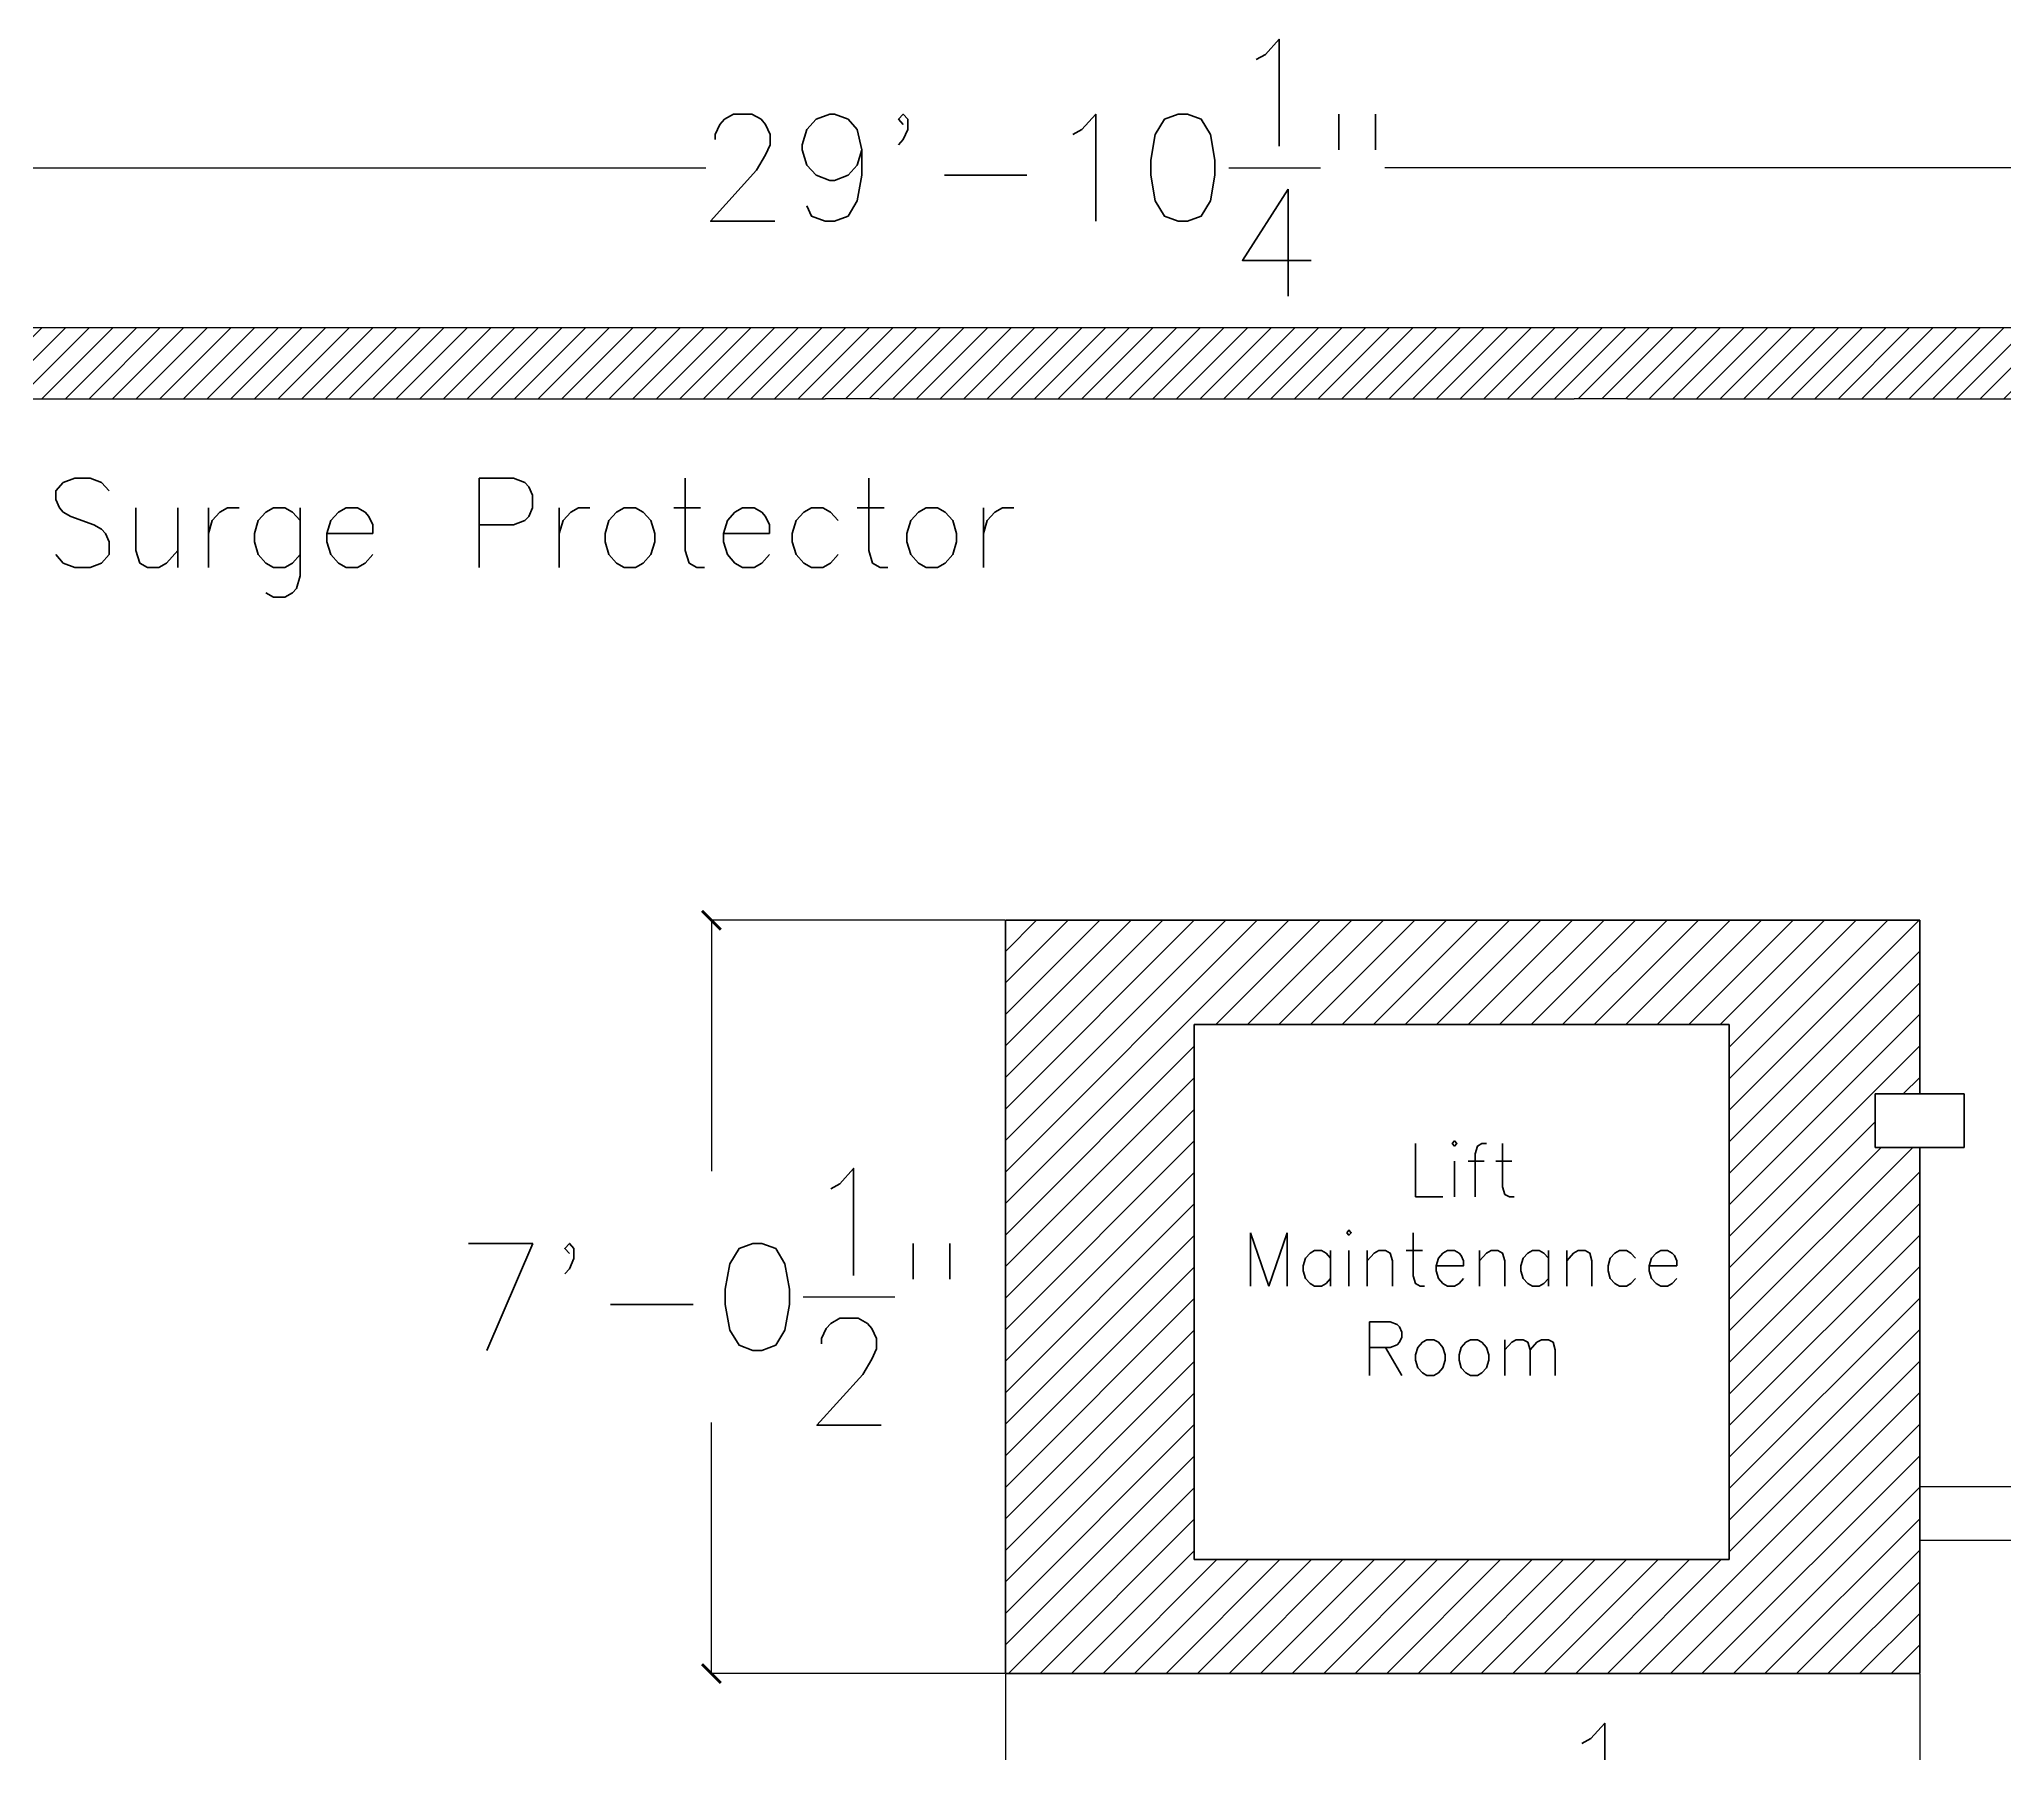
# Model space of a CAD drawing. Header units: inches. Extents: x 474 to 5633, y -332 to 1348.
# Drawn here: x 4066.4 to 4286.8, y 263.3 to 455.5 of the extents above; entities that cross this region are included whole.
import ezdxf

# ---------------------------------------------------------------- set-up
doc = ezdxf.new("R2010")
doc.units = ezdxf.units.IN
doc.header["$LTSCALE"] = 20
doc.header["$MEASUREMENT"] = 0
doc.layers.add('Dimensions', color=9, linetype='Continuous', plot=False)
doc.layers.add('Hatches', color=3, linetype='Continuous', plot=False)
doc.layers.add('Hatch', color=202, linetype='Continuous', lineweight=40)
doc.layers.add('wall', color=7, linetype='Continuous', lineweight=40)
doc.styles.get("Standard").update_dxf_attribs({"font": 'txt.shx', "height": 12})
doc.dimstyles.new('iut', dxfattribs={"dimtxt": 0.18, "dimasz": 2.1175, "dimexe": 0.18, "dimexo": 0.0625, "dimgap": 0.09, "dimtad": 0, "dimtih": 1, "dimtoh": 1, "dimzin": 0, "dimdsep": 46, "dimlunit": 4, "dimtxsty": 'Standard', "dimblk": 'ARCHTICK', "dimcen": 0.09, "dimadec": 0, "dimazin": 0, "dimtfac": 1, "dimtofl": 0, "dimtmove": 0, "dimatfit": 3, "dimldrblk": 'ARCHTICK', "dimfxl": 1, "dimtolj": 1, "dimtzin": 0, "dimarcsym": 0})

# ---------------------------------------------------------------- blocks, each defined once
blk = doc.blocks.new('_ArchTick')
at = {"color": 0, "linetype": 'ByBlock', "const_width": 0.15}
blk.add_lwpolyline([(-0.5, -0.5), (0.5, 0.5)], dxfattribs=at)
blk = doc.blocks.new('*D161')
at = {"layer": 'Defpoints', "color": 0, "transparency": 16777216}
for p in [(4174.74, 272.24), (4277.28, 272.24), (4277.28, 252.27)]:
    blk.add_point(p, dxfattribs=at)
at = {"layer": 'Dimensions', "color": 0, "lineweight": -2, "transparency": 16777216}
for p, q in [((4174.74, 272.18), (4174.74, 252.09)), ((4277.28, 272.18), (4277.28, 252.09)), ((4174.74, 252.27), (4196.92, 252.27)), ((4277.28, 252.27), (4255.1, 252.27))]:
    blk.add_line(p, q, dxfattribs=at)
at = {"layer": 'Dimensions', "color": 0, "lineweight": -2, "transparency": 16777216, "xscale": 2.1175, "yscale": 2.1175, "zscale": 2.1175, "rotation": 180}
blk.add_blockref('_ArchTick', (4174.74, 252.27), dxfattribs=at)
at = {"layer": 'Dimensions', "color": 0, "lineweight": -2, "transparency": 16777216, "xscale": 2.1175, "yscale": 2.1175, "zscale": 2.1175}
blk.add_blockref('_ArchTick', (4277.28, 252.27), dxfattribs=at)
at = {"layer": 'Dimensions', "color": 0, "transparency": 16777216, "insert": (4226.01, 252.27), "char_height": 12, "attachment_point": 5}
blk.add_mtext('\\A1;8\'-6{\\H1.000000x;\\S1/2;}"', dxfattribs=at)
blk = doc.blocks.new('*D162')
at = {"layer": 'Defpoints', "color": 0, "transparency": 16777216}
for p in [(4174.74, 356.72), (4141.76, 272.24), (4174.74, 272.24)]:
    blk.add_point(p, dxfattribs=at)
at = {"layer": 'Dimensions', "color": 0, "lineweight": -2, "transparency": 16777216}
for p, q in [((4174.68, 356.72), (4141.58, 356.72)), ((4141.76, 356.72), (4141.76, 328.57)), ((4141.76, 272.24), (4141.76, 300.39)), ((4174.68, 272.24), (4141.58, 272.24))]:
    blk.add_line(p, q, dxfattribs=at)
at = {"layer": 'Dimensions', "color": 0, "lineweight": -2, "transparency": 16777216, "xscale": 2.1175, "yscale": 2.1175, "zscale": 2.1175}
for p, rotation in [((4141.76, 356.72), 90), ((4141.76, 272.24), 270)]:
    blk.add_blockref('_ArchTick', p, dxfattribs=dict(at, rotation=rotation))
at = {"layer": 'Dimensions', "color": 0, "transparency": 16777216, "insert": (4141.76, 314.48), "char_height": 12, "attachment_point": 5}
blk.add_mtext('\\A1;7\'-0{\\H1.000000x;\\S1/2;}"', dxfattribs=at)
blk = doc.blocks.new('*D155')
at = {"layer": 'Defpoints', "color": 0, "transparency": 16777216}
for p in [(4358.39, 441.11), (4000.02, 405.03), (4358.39, 405.03)]:
    blk.add_point(p, dxfattribs=at)
at = {"layer": 'Dimensions', "color": 0, "lineweight": -2, "transparency": 16777216}
for p, q in [((4000.02, 405.09), (4000.02, 441.29)), ((4000.02, 441.11), (4141.11, 441.11)), ((4358.39, 441.11), (4217.29, 441.11)), ((4358.39, 405.09), (4358.39, 441.29))]:
    blk.add_line(p, q, dxfattribs=at)
at = {"layer": 'Dimensions', "color": 0, "lineweight": -2, "transparency": 16777216, "xscale": 2.1175, "yscale": 2.1175, "zscale": 2.1175, "rotation": 180}
blk.add_blockref('_ArchTick', (4000.02, 441.11), dxfattribs=at)
at = {"layer": 'Dimensions', "color": 0, "lineweight": -2, "transparency": 16777216, "xscale": 2.1175, "yscale": 2.1175, "zscale": 2.1175}
blk.add_blockref('_ArchTick', (4358.39, 441.11), dxfattribs=at)
at = {"layer": 'Dimensions', "color": 0, "transparency": 16777216, "insert": (4179.2, 441.11), "char_height": 12, "attachment_point": 5}
blk.add_mtext('\\A1;29\'-10{\\H1.000000x;\\S1/4;}"', dxfattribs=at)

msp = doc.modelspace()

# ---------------------------------------------------------------- hatches: boundary and pattern name
at = {"layer": 'Hatch'}
h = msp.add_hatch(dxfattribs=at)
h.set_pattern_fill('LINE', color=256, scale=20, angle=45, style=0)
h.set_pattern_definition([(45, (871.2228, -454.202), (-1.767767, 1.767767), [])])
h.paths.add_polyline_path([(4277.28, 326.243), (4277.28, 331.243), (4272.28, 331.243), (4272.28, 337.243), (4277.28, 337.243), (4277.28, 356.72), (4265.642, 356.72), (4180.642, 356.72), (4174.738, 356.72), (4174.738, 342.243), (4174.738, 325.446), (4174.738, 272.243), (4277.28, 272.243), (4277.28, 282.243)])
h.paths.add_polyline_path([(4255.91, 285.011), (4243.91, 285.011), (4207.91, 285.011), (4195.91, 285.011), (4195.91, 345.011), (4212.41, 345.011), (4255.91, 345.011)], flags=16)
h.paths.add_polyline_path([(4194.494, 304.183), (4257.494, 304.183), (4257.494, 333.183), (4194.494, 333.183)], flags=24)
at = {"layer": 'Hatches'}
h = msp.add_hatch(dxfattribs=at)
h.set_pattern_fill('ANSI31', color=256, scale=15, style=0)
h.set_pattern_definition([(45, (2363.1958, 8.4255), (-1.3258252, 1.3258252), [])])
h.paths.add_polyline_path([(3944.525, 415.204), (4112.525, 415.204), (4154.525, 415.204), (4160.525, 415.204), (4238.525, 415.204), (4244.525, 415.204), (4360.525, 415.204), (4366.525, 415.204), (4370.525, 415.204), (4370.525, 367.204), (4376.525, 367.204), (4376.525, 415.204), (4462.525, 415.204), (4468.525, 415.204), (4472.525, 415.204), (4472.525, 275.42), (4478.525, 275.42), (4478.525, 287.204), (4478.525, 293.204), (4478.525, 415.204), (4528.525, 415.204), (4534.525, 415.204), (4618.525, 415.204), (4828.525, 415.204), (4828.525, 253.204), (4836.525, 253.204), (4836.525, 423.204), (4792.525, 423.204), (3980.525, 423.204), (3936.525, 423.204), (3936.525, 253.204), (3944.525, 253.204)])
h.paths.add_polyline_path([(4836.525, 187.204), (4828.525, 187.204), (4810.525, 187.204), (4810.525, 223.204), (4804.525, 223.204), (4804.525, 187.204), (4804.525, 181.204), (4828.525, 181.204), (4828.525, 25.204), (4804.525, 25.204), (4804.525, 17.204), (4804.525, -36.796), (4810.525, -36.796), (4810.525, 17.204), (4828.525, 17.204), (4836.525, 17.204)])
h.paths.add_polyline_path([(4836.525, -156.796), (4836.525, -66.796), (4828.525, -66.796), (4828.525, -150.796), (4828.525, -228.796), (4762.525, -228.796), (4612.525, -228.796), (4612.525, -236.796), (4768.525, -236.796), (4836.525, -236.796)])
h.paths.add_polyline_path([(4546.525, -210.796), (4582.525, -210.796), (4582.525, -204.796), (4546.525, -204.796), (4540.525, -204.796), (4540.525, -228.796), (4390.525, -228.796), (4382.525, -228.796), (4232.525, -228.796), (4232.525, -204.796), (4226.525, -204.796), (4190.525, -204.796), (4190.525, -210.796), (4226.525, -210.796), (4226.525, -236.796), (4546.525, -236.796)])
h.paths.add_polyline_path([(3968.525, 25.204), (3944.525, 25.204), (3944.525, 181.204), (3968.525, 181.204), (3968.525, 187.204), (3968.525, 223.204), (3962.525, 223.204), (3962.525, 187.204), (3944.525, 187.204), (3936.525, 187.204), (3936.525, 17.204), (3962.525, 17.204), (3962.525, -36.796), (3968.525, -36.796)])
h.paths.add_polyline_path([(3944.525, -66.796), (3936.525, -66.796), (3936.525, -236.796), (4160.525, -236.796), (4160.525, -228.796), (3944.525, -228.796)])

# ---------------------------------------------------------------- linework, layer by layer
for p, q in [((3980.525, 423.204), (4792.525, 423.204)), ((3944.525, 415.204), (4154.525, 415.204)), ((3944.525, 415.204), (4112.525, 415.204)), ((4160.525, 415.204), (4154.525, 415.204)), ((4160.525, 415.204), (4238.525, 415.204)), ((4244.525, 415.204), (4238.525, 415.204)), ((4244.525, 415.204), (4360.525, 415.204)), ((4277.262, 293.204), (4292.525, 293.204)), ((4277.299, 287.204), (4292.525, 287.204))]:
    msp.add_line(p, q)
at = {"layer": 'wall', "color": 0, "linetype": 'ByBlock'}
for p, q in [((4174.738, 342.243), (4174.738, 356.72)), ((4174.738, 356.72), (4180.642, 356.72)), ((4265.642, 356.72), (4277.28, 356.72)), ((4277.28, 356.72), (4277.28, 337.243)), ((4174.738, 272.243), (4277.28, 272.243))]:
    msp.add_line(p, q, dxfattribs=at)
at = {"layer": 'wall'}
for p, q in [((4180.642, 356.72), (4265.642, 356.72)), ((4195.91, 345.011), (4195.91, 285.011)), ((4195.91, 345.011), (4255.91, 345.011)), ((4195.91, 345.011), (4212.41, 345.011)), ((4255.91, 345.011), (4255.91, 285.011)), ((4272.28, 331.243), (4272.28, 337.243)), ((4272.28, 337.243), (4282.28, 337.243)), ((4282.28, 337.243), (4282.28, 331.243)), ((4272.28, 331.243), (4282.28, 331.243)), ((4174.738, 325.446), (4174.738, 272.243)), ((4277.28, 282.243), (4277.28, 326.243)), ((4195.91, 285.011), (4207.91, 285.011)), ((4243.91, 285.011), (4207.91, 285.011)), ((4243.91, 285.011), (4255.91, 285.011))]:
    msp.add_line(p, q, dxfattribs=at)
at = {"layer": 'wall', "color": 0}
for p, q in [((4174.738, 325.446), (4174.738, 342.243)), ((4277.28, 326.243), (4277.28, 331.243)), ((4277.28, 272.243), (4277.28, 282.243))]:
    msp.add_line(p, q, dxfattribs=at)

# ---------------------------------------------------------------- texts
msp.add_text('Surge Protector', height=10).set_placement((4066.909, 396.289))
at = {"layer": 'wall', "color": 8, "linetype": 'ByBlock', "true_color": 0x817e7e, "insert": (4225.994, 331.683), "char_height": 6, "width": 23.9725, "attachment_point": 2}
msp.add_mtext('Lift\\PMaintenance\\PRoom', dxfattribs=at)

# ---------------------------------------------------------------- dimensions: what is measured, and where the dimension line sits
at = {"layer": 'Dimensions'}
dim = msp.add_linear_dim(base=(4358.387, 441.106), p1=(4000.021, 405.029), p2=(4358.387, 405.029), dimstyle='iut', dxfattribs=at)
dim.commit()
dim.dimension.update_dxf_attribs({"geometry": '*D155', "text_midpoint": (4179.204, 441.106)})
dim = msp.add_linear_dim(base=(4141.763, 272.243), p1=(4174.738, 356.72), p2=(4174.738, 272.243), angle=90, dimstyle='iut', dxfattribs=at)
dim.commit()
dim.dimension.update_dxf_attribs({"geometry": '*D162', "text_midpoint": (4141.763, 314.482)})
dim = msp.add_linear_dim(base=(4277.28, 252.271), p1=(4174.738, 272.243), p2=(4277.28, 272.243), dimstyle='iut', dxfattribs=at)
dim.commit()
dim.dimension.update_dxf_attribs({"geometry": '*D161', "text_midpoint": (4226.009, 252.271), "dimtype": 160})

doc.saveas('drawing.dxf')
